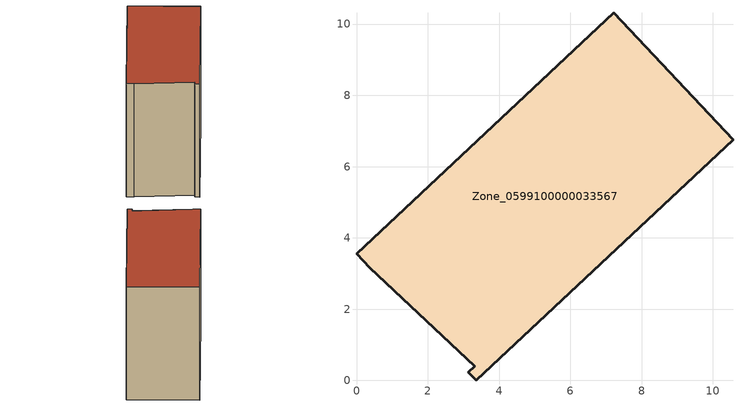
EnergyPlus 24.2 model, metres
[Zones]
Zone_0599100000033567
 floor ground (C_G): 3.14,0.23 3.32,0.4 0.37,3.16 0,3.56 7.22,10.32 10.56,6.76 3.36,0 z0
 wall outside (C_F): 3.36,0 10.56,6.76 7.22,10.32 0,3.56 0.37,3.16 3.32,0.4 3.14,0.23 3.36,0 z0:8.81
 roof outside (C_R): 3.32,0.4 3.14,0.23 3.36,0 10.56,6.76 7.22,10.32 0,3.56 0.37,3.16 z8.81
[BUILDING]
Pand.0599100000033567: North Axis=0; Terrain=City; Loads Convergence Tolerance Value=0.04; Temperature Convergence Tolerance Value=0.4; Solar Distribution=FullExterior; Maximum Number of Warmup Days=25; Minimum Number of Warmup Days=1
[Site:Location]
Rotterdam.The.Hague.AP_ZH_NLD Design_Conditions: Latitude=51.96; Longitude=4.45; Time Zone=1; Elevation=-4.5
[SITE:GROUNDTEMPERATURE:BUILDINGSURFACE]
18, 18, 18, 18, 18, 18, 18, 18, 18, 18, 18, 18
[MATERIAL] Thermal Absorptance=0.9; Solar Absorptance=0.7; Visible Absorptance=0.7
Name | Roughness | Thickness | Conductivity | Density | Specific Heat
G.TI.1992-2005 | MediumSmooth | 0.15 | 0.06 | 540 | 1210
F.TI.1992-2005 | Rough | 0.3 | 0.12 | 1920 | 840
R.TI.1992-2005 | MediumRough | 0.2 | 0.08 | 1500 | 1000
[CONSTRUCTION]
C_G: G.TI.1992-2005
C_F: F.TI.1992-2005
C_R: R.TI.1992-2005
[ZONE]
Zone_0599100000033567: Type=1; Multiplier=1; Ceiling Height=Autocalculate; Volume=Autocalculate; Floor Area=autocalculate; Part of Total Floor Area=Yes
[ZONEINFILTRATION:DESIGNFLOWRATE]
Infil_Zone_0599100000033567: Zone or ZoneList or Space or SpaceList=Zone_0599100000033567; Schedule=AlwaysOn; Design Flow Rate Calculation Method=Flow/Area; Flow Rate per Floor Area=0.0015; Constant Term Coefficient=1; Temperature Term Coefficient=0; Velocity Term Coefficient=0; Velocity Squared Term Coefficient=0
[HVACTEMPLATE:ZONE:IDEALLOADSAIRSYSTEM]
Zone_0599100000033567: Maximum Heating Supply Air Temperature=50; Minimum Cooling Supply Air Temperature=13; Maximum Heating Supply Air Humidity Ratio=0.0156; Minimum Cooling Supply Air Humidity Ratio=0.0077; Heating Limit=NoLimit; Cooling Limit=NoLimit; Dehumidification Control Type=ConstantSensibleHeatRatio; Cooling Sensible Heat Ratio=0.7; Dehumidification Setpoint=60; Humidification Control Type=None; Humidification Setpoint=30; Outdoor Air Method=None; Outdoor Air Flow Rate per Person=0.00944; Outdoor Air Flow Rate per Zone Floor Area=0; Outdoor Air Flow Rate per Zone=0; Demand Controlled Ventilation Type=None; Outdoor Air Economizer Type=NoEconomizer; Heat Recovery Type=None; Sensible Heat Recovery Effectiveness=0.7; Latent Heat Recovery Effectiveness=0.65
[ZONECONTROL:THERMOSTAT]
ThermostatControl_Zone_0599100000033567: Zone or ZoneList=Zone_0599100000033567; Control Type Schedule=DualSetpointControlType; Control 1=Thermostat_Zone_0599100000033567; Temperature Difference Between Cutout And Setpoint=0
[THERMOSTATSETPOINT:DUALSETPOINT]
Thermostat_Zone_0599100000033567: Heating Setpoint Temperature Schedule=HeatingSetpoint_Zone_0599100000033567; Cooling Setpoint Temperature Schedule=CoolingSetpoint_Zone_0599100000033567
[SCHEDULE:COMPACT]
HeatingSetpoint_Zone_0599100000033567: Through: 12/31, For: AllDays, Until: 24:00, 21
CoolingSetpoint_Zone_0599100000033567: Through: 12/31, For: AllDays, Until: 24:00, 24
DualSetpointControlType: Through: 12/31, For: AllDays, Until: 24:00, 4
AlwaysOn: Through: 12/31, For: AllDays, Until: 24:00, 1
